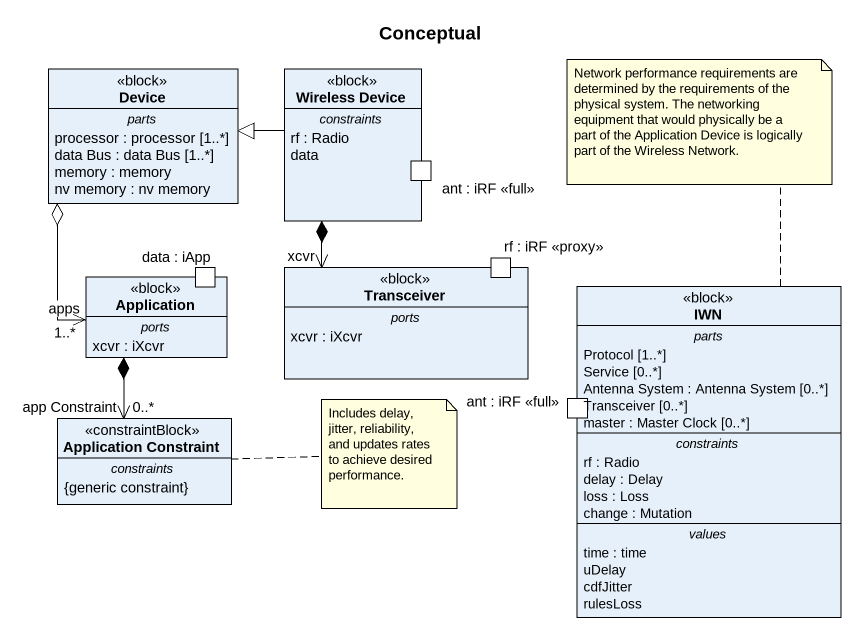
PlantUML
@startuml
title Conceptual
hide circle
hide empty members
class Device <<block>> {
  -- parts --
  processor : processor [1..*]
  data Bus : data Bus [1..*]
  memory : memory
  nv memory : nv memory
}
class "Wireless Device" as Wireless_Device <<block>> {
  -- constraints --
  rf : Radio
  data
  -- ports --
  ant : iRF <<full>>
}
class Application <<block>> {
  -- ports --
  xcvr : iXcvr
  -- ports --
  data : iApp
}
class Transceiver <<block>> {
  -- ports --
  xcvr : iXcvr
  -- ports --
  rf : iRF <<proxy>>
}
class IWN <<block>> {
  -- parts --
  Protocol [1..*]
  Service [0..*]
  Antenna System : Antenna System [0..*]
  Transceiver [0..*]
  master : Master Clock [0..*]
  -- constraints --
  rf : Radio
  delay : Delay
  loss : Loss
  change : Mutation
  -- values --
  time : time
  uDelay
  cdfJitter
  rulesLoss
  -- ports --
  ant : iRF <<full>>
}
class "Application Constraint" as Application_Constraint <<constraintBlock>> {
  -- constraints --
  {generic constraint}
}
Device o--> "apps\n1..*" Application
Wireless_Device -left-|> Device
Application *--> "app Constraint\n0..*" Application_Constraint
Transceiver "xcvr" <-up-* Wireless_Device
note top of IWN : Network performance requirements are determined by the requirements of the physical system. The networking equipment that would physically be a part of the Application Device is logically part of the Wireless Network.
note right of Application_Constraint : Includes delay, jitter, reliability, and updates rates to achieve desired performance.
@enduml
